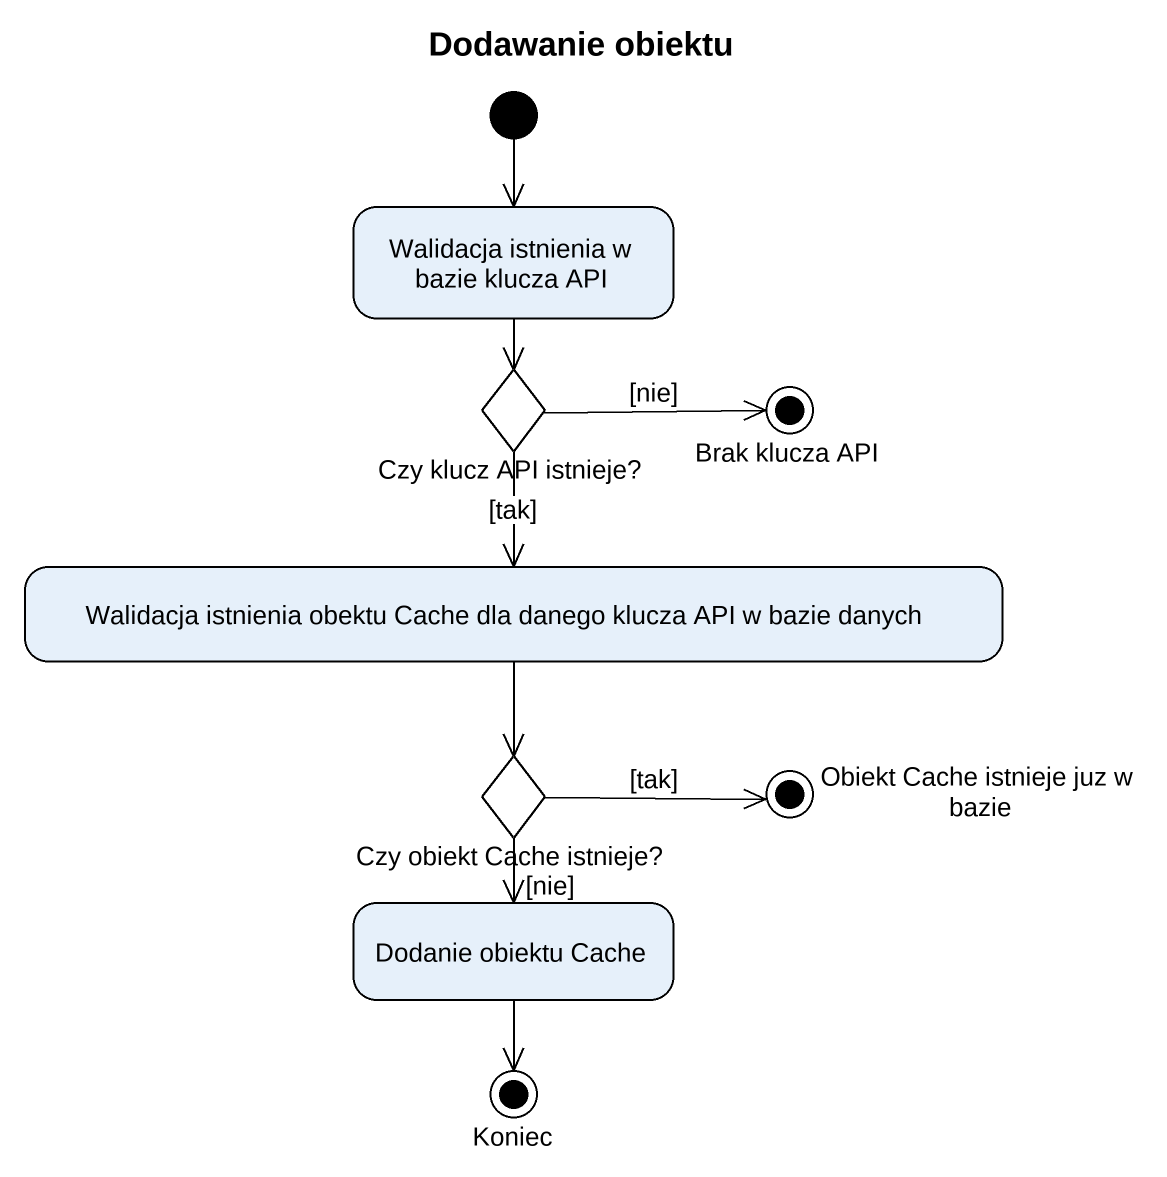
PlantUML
@startuml
title Dodawanie obiektu
hide empty description
state "Walidacja istnienia w bazie klucza API" as Walidacja_istnienia_w_bazie
state "Czy klucz API istnieje?" as Czy_klucz_API_istnieje <<choice>>
state "Brak klucza API" as Brak_klucza_API <<end>>
state "Walidacja istnienia obektu Cache dla danego klucza API w bazie danych" as Walidacja_istnienia_obektu
state "Czy obiekt Cache istnieje?" as Czy_obiekt_Cache_istnieje <<choice>>
state "Obiekt Cache istnieje juz w bazie" as Obiekt_Cache_istnieje_juz_w <<end>>
state "Dodanie obiektu Cache" as Dodanie_obiektu_Cache
state Koniec <<end>>
[*] --> Walidacja_istnienia_w_bazie
Walidacja_istnienia_w_bazie --> Czy_klucz_API_istnieje
Czy_klucz_API_istnieje -right-> Brak_klucza_API : [nie]
Czy_klucz_API_istnieje --> Walidacja_istnienia_obektu : [tak]
Walidacja_istnienia_obektu --> Czy_obiekt_Cache_istnieje
Czy_obiekt_Cache_istnieje -right-> Obiekt_Cache_istnieje_juz_w : [tak]
Czy_obiekt_Cache_istnieje --> Dodanie_obiektu_Cache : [nie]
Dodanie_obiektu_Cache --> Koniec
@enduml
